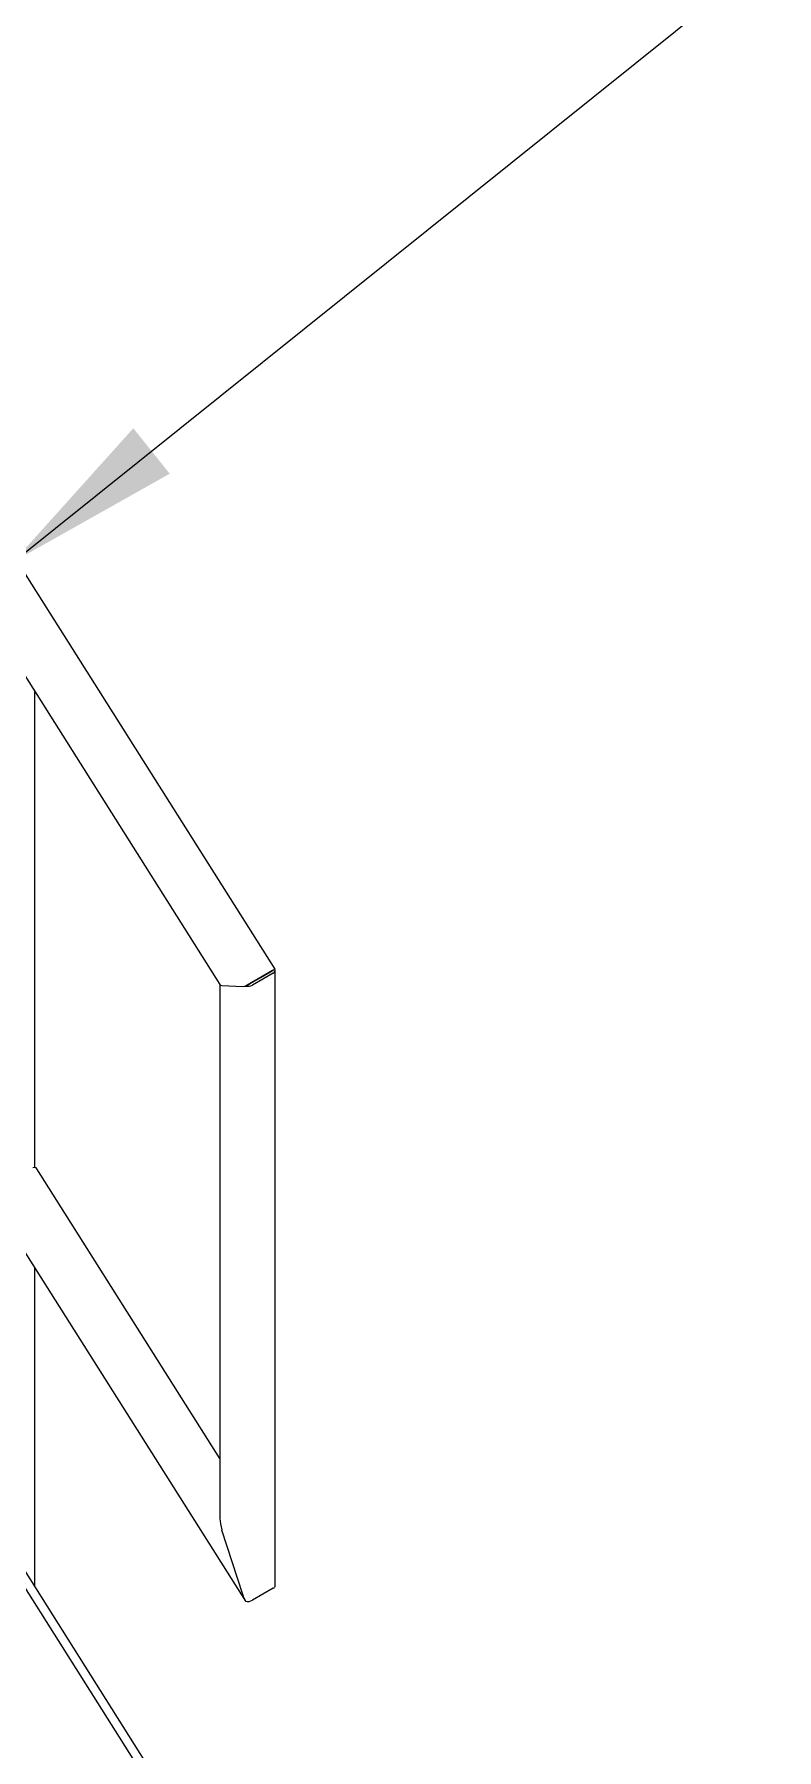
# Model space of a CAD drawing. Header units: millimetres. Extents: x 0 to 55611, y 0 to 32827.
# Drawn here: x 47536 to 48061, y 6974 to 8185 of the extents above; entities that cross this region are included whole.
import ezdxf

# ---------------------------------------------------------------- set-up
doc = ezdxf.new("R2010")
doc.units = ezdxf.units.MM
doc.header["$LTSCALE"] = 10
doc.linetypes.add('SLD-Continua', pattern=[0])
doc.layers.add('STRUC', color=5, linetype='SLD-Continua')
doc.styles.add('1', font='romans.shx', dxfattribs={"height": 125})
doc.dimstyles.new('50', dxfattribs={"dimscale": 0, "dimtxt": 125, "dimasz": 125, "dimexe": 125, "dimexo": 125, "dimgap": 50, "dimtad": 1, "dimdec": 0, "dimlfac": 49.861111, "dimzin": 1, "dimtxsty": '1', "dimcen": 2.5, "dimclrd": 1, "dimclre": 1, "dimadec": 0, "dimazin": 0, "dimtfac": 1, "dimtdec": 0, "dimtmove": 0, "dimatfit": 3, "dimfxl": 1, "dimtzin": 1, "dimarcsym": 0})

msp = doc.modelspace()

# ---------------------------------------------------------------- linework, layer by layer
at = {"layer": 'STRUC', "linetype": 'SLD-Continua', "lineweight": 25}
for p, q in [((47664.1, 6876.5), (45230.6, 10724.2)), ((47669.5, 6879.7), (45236, 10727.3)), ((47706.5, 7525.1), (46517.5, 9405)), ((46515.9, 9335.3), (47667.6, 7514.2)), ((47536.9, 7385.2), (47536.9, 7720.8)), ((47688.8, 7514.9), (47703.5, 7523.3)), ((47704.6, 7524.2), (47690, 7515.7)), ((47705.2, 7522.3), (47690.5, 7513.9)), ((47706.5, 7525.1), (47703.5, 7523.3)), ((47706.6, 7090.3), (47706.6, 7524.3)), ((47667.6, 7514.3), (47667.6, 7137.6)), ((47669, 7513.7), (47683.7, 7513)), ((47685.8, 7513.1), (47688.8, 7514.9)), ((47667.6, 7179.9), (47538.3, 7384.2)), ((47518, 7344), (47685.6, 7079.1)), ((47536.9, 7089.3), (47536.9, 7314.1)), ((47683.7, 7083.8), (47669, 7129.4)), ((47705.2, 7088.3), (47690.5, 7079.8))]:
    msp.add_line(p, q, dxfattribs=at)
at = {"layer": 'STRUC', "linetype": 'SLD-Continua', "lineweight": 25, "flags": 128}
for points in [[(47704.6, 7524.2), (47705, 7524.4), (47705.4, 7524.6), (47705.8, 7524.8), (47706, 7524.9), (47706.2, 7525), (47706.4, 7525.1), (47706.5, 7525.1), (47706.5, 7525.1)], [(47685.8, 7079.1), (47685.8, 7079.1), (47685.6, 7079.1), (47685.6, 7079.1), (47685.6, 7079.1)]]:
    msp.add_lwpolyline(points, dxfattribs=at)
at = {"layer": 'STRUC', "linetype": 'SLD-Continua', "lineweight": 25}
for centre, radius, start, end in [((47704.4, 7524.3), 2.14, 290.7421, 19.461), ((47729.1, 7448.5), 77.8, 120.2186, 123.7956), ((47687.1, 7520.5), 7.49, 260.2289, 297.3572), ((47704.2, 7090.5), 2.45, 294.2813, 354.3986), ((47687.1, 7086.5), 7.54, 258.5869, 297.2634)]:
    msp.add_arc(centre, radius, start, end, dxfattribs=at)
for centre, major_axis, ratio, start_param, end_param in [((47672.4, 7515.7), (4.86, 1.41), 0.291909, 3.225956, 3.842627), ((47672.4, 7515.7), (4.86, 1.41), 0.291909, 3.225956, 3.842627), ((47687.1, 7515), (4.86, 1.41), 0.291909, 3.842627, 4.366226), ((47687.1, 7515), (4.86, 1.41), 0.291909, 3.842627, 4.366226), ((47535.5, 7379.6), (1.73, 5.56), 0.536091, 5.855228, 6.809353), ((47672.4, 7131.4), (-3.1, 10.9), 0.343216, 0.869762, 1.65516), ((47672.4, 7131.4), (-3.1, 10.9), 0.343216, 0.869762, 1.65516), ((47687.1, 7085.8), (-3.1, 10.9), 0.343216, 1.65516, 2.128412), ((47687.1, 7085.8), (-3.1, 10.9), 0.343216, 1.65516, 2.128412)]:
    msp.add_ellipse(centre, major_axis=major_axis, ratio=ratio, start_param=start_param, end_param=end_param, dxfattribs=at)

# ---------------------------------------------------------------- leaders
msp.add_leader([(47521.7, 7812.6), (48060.7, 8244.3)], dimstyle='50', override={"dimscale": 1, "dimlfac": 1})

doc.saveas('drawing.dxf')
